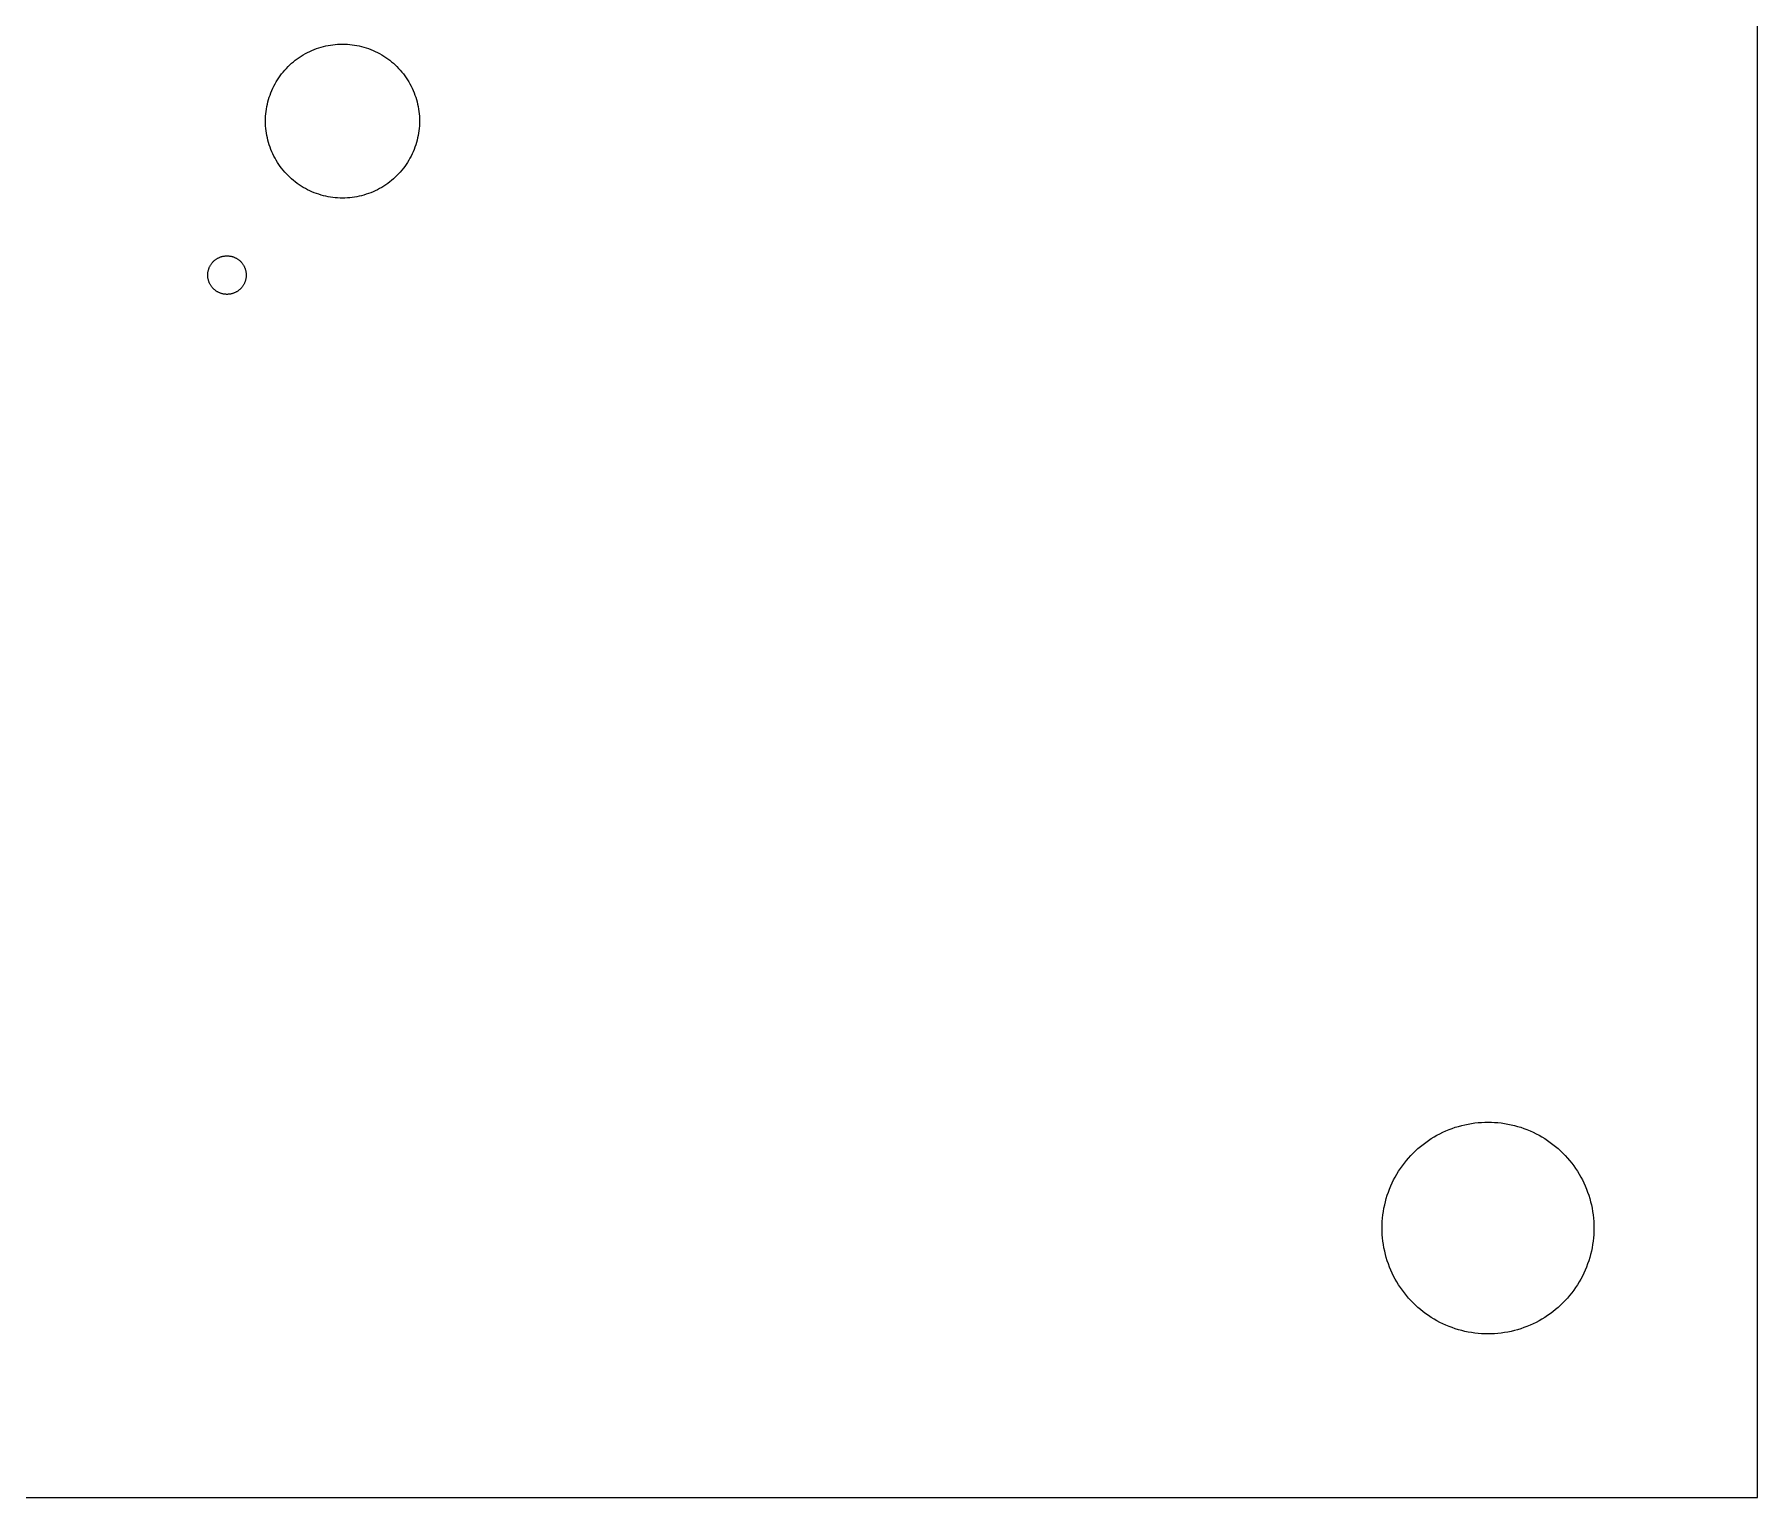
# Model space of a CAD drawing. Header units: metres. Extents: x 0 to 290, y 0 to 144.
# Drawn here: x 44.75 to 89.5, y 0 to 38 of the extents above; entities that cross this region are included whole.
import ezdxf

# ---------------------------------------------------------------- set-up
doc = ezdxf.new("R2010")
doc.units = ezdxf.units.M

msp = doc.modelspace()

# ---------------------------------------------------------------- linework, layer by layer
for p, q in [((89.5, 0), (89.5, 144)), ((51.9557, 37.5855), (52.0137, 37.6095)), ((52.0137, 37.6095), (52.0725, 37.6318)), ((52.0725, 37.6318), (52.132, 37.6521)), ((52.132, 37.6521), (52.192, 37.6706)), ((52.192, 37.6706), (52.2526, 37.6872)), ((52.2526, 37.6872), (52.3137, 37.7018)), ((52.3137, 37.7018), (52.3752, 37.7146)), ((52.3752, 37.7146), (52.4371, 37.7254)), ((52.4371, 37.7254), (52.4993, 37.7342)), ((52.4993, 37.7342), (52.5618, 37.7411)), ((52.5618, 37.7411), (52.6244, 37.746)), ((52.6244, 37.746), (52.6872, 37.749)), ((52.6872, 37.749), (52.75, 37.75)), ((52.75, 37.75), (52.8128, 37.749)), ((52.8128, 37.749), (52.8756, 37.746)), ((52.8756, 37.746), (52.9382, 37.7411)), ((52.9382, 37.7411), (53.0007, 37.7342)), ((53.0007, 37.7342), (53.0629, 37.7254)), ((53.0629, 37.7254), (53.1248, 37.7146)), ((53.1248, 37.7146), (53.1863, 37.7018)), ((53.1863, 37.7018), (53.2474, 37.6872)), ((53.2474, 37.6872), (53.308, 37.6706)), ((53.308, 37.6706), (53.368, 37.6521)), ((53.368, 37.6521), (53.4275, 37.6318)), ((53.4275, 37.6318), (53.4862, 37.6095)), ((53.4862, 37.6095), (53.5443, 37.5855)), ((51.2921, 37.1191), (51.3358, 37.1642)), ((51.3358, 37.1642), (51.3809, 37.2079)), ((51.3809, 37.2079), (51.4274, 37.2502)), ((51.4274, 37.2502), (51.4751, 37.291)), ((51.4751, 37.291), (51.5242, 37.3303)), ((51.5242, 37.3303), (51.5744, 37.368)), ((51.5744, 37.368), (51.6258, 37.4042)), ((51.6258, 37.4042), (51.6783, 37.4386)), ((51.6783, 37.4386), (51.7319, 37.4715)), ((51.7319, 37.4715), (51.7865, 37.5026)), ((51.7865, 37.5026), (51.842, 37.532)), ((51.842, 37.532), (51.8984, 37.5596)), ((51.8984, 37.5596), (51.9557, 37.5855)), ((53.5443, 37.5855), (53.6015, 37.5596)), ((53.6015, 37.5596), (53.658, 37.532)), ((53.658, 37.532), (53.7135, 37.5026)), ((53.7135, 37.5026), (53.7681, 37.4715)), ((53.7681, 37.4715), (53.8216, 37.4386)), ((53.8216, 37.4386), (53.8742, 37.4042)), ((53.8742, 37.4042), (53.9256, 37.368)), ((53.9256, 37.368), (53.9758, 37.3303)), ((53.9758, 37.3303), (54.0248, 37.291)), ((54.0248, 37.291), (54.0726, 37.2502)), ((54.0726, 37.2502), (54.1191, 37.2079)), ((54.1191, 37.2079), (54.1642, 37.1642)), ((54.1642, 37.1642), (54.2079, 37.1191)), ((50.968, 36.658), (50.9974, 36.7135)), ((50.9974, 36.7135), (51.0285, 36.7681)), ((51.0285, 36.7681), (51.0613, 36.8216)), ((51.0613, 36.8216), (51.0958, 36.8742)), ((51.0958, 36.8742), (51.132, 36.9256)), ((51.132, 36.9256), (51.1697, 36.9758)), ((51.1697, 36.9758), (51.209, 37.0248)), ((51.209, 37.0248), (51.2498, 37.0726)), ((51.2498, 37.0726), (51.2921, 37.1191)), ((54.2079, 37.1191), (54.2502, 37.0726)), ((54.2502, 37.0726), (54.291, 37.0248)), ((54.291, 37.0248), (54.3303, 36.9758)), ((54.3303, 36.9758), (54.368, 36.9256)), ((54.368, 36.9256), (54.4042, 36.8742)), ((54.4042, 36.8742), (54.4386, 36.8216)), ((54.4386, 36.8216), (54.4715, 36.7681)), ((54.4715, 36.7681), (54.5026, 36.7135)), ((54.5026, 36.7135), (54.532, 36.658)), ((50.8128, 36.2474), (50.8294, 36.308)), ((50.8294, 36.308), (50.8479, 36.368)), ((50.8479, 36.368), (50.8682, 36.4275)), ((50.8682, 36.4275), (50.8904, 36.4862)), ((50.8904, 36.4862), (50.9145, 36.5443)), ((50.9145, 36.5443), (50.9403, 36.6015)), ((50.9403, 36.6015), (50.968, 36.658)), ((54.532, 36.658), (54.5596, 36.6015)), ((54.5596, 36.6015), (54.5855, 36.5443)), ((54.5855, 36.5443), (54.6095, 36.4862)), ((54.6095, 36.4862), (54.6318, 36.4275)), ((54.6318, 36.4275), (54.6521, 36.368)), ((54.6521, 36.368), (54.6706, 36.308)), ((54.6706, 36.308), (54.6872, 36.2474)), ((50.75, 35.75), (50.751, 35.8128)), ((50.751, 35.8128), (50.7539, 35.8756)), ((50.7539, 35.8756), (50.7589, 35.9382)), ((50.7589, 35.9382), (50.7658, 36.0007)), ((50.7658, 36.0007), (50.7746, 36.0629)), ((50.7746, 36.0629), (50.7854, 36.1248)), ((50.7854, 36.1248), (50.7982, 36.1863)), ((50.7982, 36.1863), (50.8128, 36.2474)), ((54.6872, 36.2474), (54.7018, 36.1863)), ((54.7018, 36.1863), (54.7146, 36.1248)), ((54.7146, 36.1248), (54.7254, 36.0629)), ((54.7254, 36.0629), (54.7342, 36.0007)), ((54.7342, 36.0007), (54.7411, 35.9382)), ((54.7411, 35.9382), (54.746, 35.8756)), ((54.746, 35.8756), (54.749, 35.8128)), ((54.749, 35.8128), (54.75, 35.75)), ((50.751, 35.6872), (50.75, 35.75)), ((50.7539, 35.6244), (50.751, 35.6872)), ((50.7589, 35.5618), (50.7539, 35.6244)), ((50.7658, 35.4993), (50.7589, 35.5618)), ((50.7746, 35.4371), (50.7658, 35.4993)), ((50.7854, 35.3752), (50.7746, 35.4371)), ((50.7982, 35.3137), (50.7854, 35.3752)), ((54.7146, 35.3752), (54.7018, 35.3137)), ((54.7254, 35.4371), (54.7146, 35.3752)), ((54.7342, 35.4993), (54.7254, 35.4371)), ((54.7411, 35.5618), (54.7342, 35.4993)), ((54.746, 35.6244), (54.7411, 35.5618)), ((54.749, 35.6872), (54.746, 35.6244)), ((54.75, 35.75), (54.749, 35.6872)), ((50.8128, 35.2526), (50.7982, 35.3137)), ((50.8294, 35.192), (50.8128, 35.2526)), ((50.8479, 35.132), (50.8294, 35.192)), ((50.8682, 35.0725), (50.8479, 35.132)), ((50.8904, 35.0137), (50.8682, 35.0725)), ((50.9145, 34.9557), (50.8904, 35.0137)), ((50.9403, 34.8984), (50.9145, 34.9557)), ((54.5855, 34.9557), (54.5596, 34.8984)), ((54.6095, 35.0137), (54.5855, 34.9557)), ((54.6318, 35.0725), (54.6095, 35.0137)), ((54.6521, 35.132), (54.6318, 35.0725)), ((54.6706, 35.192), (54.6521, 35.132)), ((54.6872, 35.2526), (54.6706, 35.192)), ((54.7018, 35.3137), (54.6872, 35.2526)), ((50.968, 34.842), (50.9403, 34.8984)), ((50.9974, 34.7865), (50.968, 34.842)), ((51.0285, 34.7319), (50.9974, 34.7865)), ((51.0613, 34.6783), (51.0285, 34.7319)), ((51.0958, 34.6258), (51.0613, 34.6783)), ((51.132, 34.5744), (51.0958, 34.6258)), ((51.1697, 34.5242), (51.132, 34.5744)), ((51.209, 34.4751), (51.1697, 34.5242)), ((51.2498, 34.4274), (51.209, 34.4751)), ((54.291, 34.4751), (54.2502, 34.4274)), ((54.3303, 34.5242), (54.291, 34.4751)), ((54.368, 34.5744), (54.3303, 34.5242)), ((54.4042, 34.6258), (54.368, 34.5744)), ((54.4386, 34.6783), (54.4042, 34.6258)), ((54.4715, 34.7319), (54.4386, 34.6783)), ((54.5026, 34.7865), (54.4715, 34.7319)), ((54.532, 34.842), (54.5026, 34.7865)), ((54.5596, 34.8984), (54.532, 34.842)), ((51.2921, 34.3809), (51.2498, 34.4274)), ((51.3358, 34.3358), (51.2921, 34.3809)), ((51.3809, 34.2921), (51.3358, 34.3358)), ((51.4274, 34.2498), (51.3809, 34.2921)), ((51.4751, 34.209), (51.4274, 34.2498)), ((51.5242, 34.1697), (51.4751, 34.209)), ((51.5744, 34.132), (51.5242, 34.1697)), ((51.6258, 34.0958), (51.5744, 34.132)), ((51.6783, 34.0613), (51.6258, 34.0958)), ((51.7319, 34.0285), (51.6783, 34.0613)), ((51.7865, 33.9974), (51.7319, 34.0285)), ((53.7681, 34.0285), (53.7135, 33.9974)), ((53.8216, 34.0613), (53.7681, 34.0285)), ((53.8742, 34.0958), (53.8216, 34.0613)), ((53.9256, 34.132), (53.8742, 34.0958)), ((53.9758, 34.1697), (53.9256, 34.132)), ((54.0248, 34.209), (53.9758, 34.1697)), ((54.0726, 34.2498), (54.0248, 34.209)), ((54.1191, 34.2921), (54.0726, 34.2498)), ((54.1642, 34.3358), (54.1191, 34.2921)), ((54.2079, 34.3809), (54.1642, 34.3358)), ((54.2502, 34.4274), (54.2079, 34.3809)), ((51.842, 33.968), (51.7865, 33.9974)), ((51.8984, 33.9403), (51.842, 33.968)), ((51.9557, 33.9145), (51.8984, 33.9403)), ((52.0137, 33.8904), (51.9557, 33.9145)), ((52.0725, 33.8682), (52.0137, 33.8904)), ((52.132, 33.8479), (52.0725, 33.8682)), ((52.192, 33.8294), (52.132, 33.8479)), ((52.2526, 33.8128), (52.192, 33.8294)), ((52.3137, 33.7982), (52.2526, 33.8128)), ((52.3752, 33.7854), (52.3137, 33.7982)), ((52.4371, 33.7746), (52.3752, 33.7854)), ((52.4993, 33.7658), (52.4371, 33.7746)), ((52.5618, 33.7589), (52.4993, 33.7658)), ((52.6244, 33.7539), (52.5618, 33.7589)), ((52.6872, 33.751), (52.6244, 33.7539)), ((52.75, 33.75), (52.6872, 33.751)), ((52.8128, 33.751), (52.75, 33.75)), ((52.8756, 33.7539), (52.8128, 33.751)), ((52.9382, 33.7589), (52.8756, 33.7539)), ((53.0007, 33.7658), (52.9382, 33.7589)), ((53.0629, 33.7746), (53.0007, 33.7658)), ((53.1248, 33.7854), (53.0629, 33.7746)), ((53.1863, 33.7982), (53.1248, 33.7854)), ((53.2474, 33.8128), (53.1863, 33.7982)), ((53.308, 33.8294), (53.2474, 33.8128)), ((53.368, 33.8479), (53.308, 33.8294)), ((53.4275, 33.8682), (53.368, 33.8479)), ((53.4862, 33.8904), (53.4275, 33.8682)), ((53.5443, 33.9145), (53.4862, 33.8904)), ((53.6015, 33.9403), (53.5443, 33.9145)), ((53.658, 33.968), (53.6015, 33.9403)), ((53.7135, 33.9974), (53.658, 33.968)), ((49.5659, 32.2149), (49.5806, 32.2204)), ((49.5806, 32.2204), (49.5955, 32.2255)), ((49.5955, 32.2255), (49.6105, 32.2301)), ((49.6105, 32.2301), (49.6256, 32.2343)), ((49.6256, 32.2343), (49.6409, 32.2379)), ((49.6409, 32.2379), (49.6563, 32.2411)), ((49.6563, 32.2411), (49.6718, 32.2438)), ((49.6718, 32.2438), (49.6873, 32.246)), ((49.6873, 32.246), (49.7029, 32.2478)), ((49.7029, 32.2478), (49.7186, 32.249)), ((49.7186, 32.249), (49.7343, 32.2497)), ((49.7343, 32.2497), (49.75, 32.25)), ((49.75, 32.25), (49.7657, 32.2497)), ((49.7657, 32.2497), (49.7814, 32.249)), ((49.7814, 32.249), (49.797, 32.2478)), ((49.797, 32.2478), (49.8127, 32.246)), ((49.8127, 32.246), (49.8282, 32.2438)), ((49.8282, 32.2438), (49.8437, 32.2411)), ((49.8437, 32.2411), (49.8591, 32.2379)), ((49.8591, 32.2379), (49.8743, 32.2343)), ((49.8743, 32.2343), (49.8895, 32.2301)), ((49.8895, 32.2301), (49.9045, 32.2255)), ((49.9045, 32.2255), (49.9194, 32.2204)), ((49.9194, 32.2204), (49.9341, 32.2149)), ((49.2502, 31.7657), (49.251, 31.7814)), ((49.251, 31.7814), (49.2522, 31.797)), ((49.2522, 31.797), (49.2539, 31.8127)), ((49.2539, 31.8127), (49.2561, 31.8282)), ((49.2561, 31.8282), (49.2589, 31.8437)), ((49.2589, 31.8437), (49.262, 31.8591)), ((49.262, 31.8591), (49.2657, 31.8743)), ((49.2657, 31.8743), (49.2699, 31.8895)), ((49.2699, 31.8895), (49.2745, 31.9045)), ((49.2745, 31.9045), (49.2796, 31.9194)), ((49.2796, 31.9194), (49.2851, 31.9341)), ((49.2851, 31.9341), (49.2911, 31.9486)), ((49.2911, 31.9486), (49.2976, 31.9629)), ((49.2976, 31.9629), (49.3045, 31.977)), ((49.3045, 31.977), (49.3118, 31.9909)), ((49.3118, 31.9909), (49.3196, 32.0045)), ((49.3196, 32.0045), (49.3278, 32.0179)), ((49.3278, 32.0179), (49.3365, 32.031)), ((49.3365, 32.031), (49.3455, 32.0439)), ((49.3455, 32.0439), (49.3549, 32.0564)), ((49.3549, 32.0564), (49.3647, 32.0687)), ((49.3647, 32.0687), (49.3749, 32.0806)), ((49.3749, 32.0806), (49.3855, 32.0923)), ((49.3855, 32.0923), (49.3964, 32.1035)), ((49.3964, 32.1035), (49.4077, 32.1145)), ((49.4077, 32.1145), (49.4193, 32.125)), ((49.4193, 32.125), (49.4313, 32.1353)), ((49.4313, 32.1353), (49.4435, 32.1451)), ((49.4435, 32.1451), (49.4561, 32.1545)), ((49.4561, 32.1545), (49.4689, 32.1635)), ((49.4689, 32.1635), (49.4821, 32.1721)), ((49.4821, 32.1721), (49.4955, 32.1804)), ((49.4955, 32.1804), (49.5091, 32.1881)), ((49.5091, 32.1881), (49.523, 32.1955)), ((49.523, 32.1955), (49.5371, 32.2024)), ((49.5371, 32.2024), (49.5514, 32.2089)), ((49.5514, 32.2089), (49.5659, 32.2149)), ((49.9341, 32.2149), (49.9486, 32.2089)), ((49.9486, 32.2089), (49.9629, 32.2024)), ((49.9629, 32.2024), (49.977, 32.1955)), ((49.977, 32.1955), (49.9909, 32.1881)), ((49.9909, 32.1881), (50.0045, 32.1804)), ((50.0045, 32.1804), (50.0179, 32.1721)), ((50.0179, 32.1721), (50.031, 32.1635)), ((50.031, 32.1635), (50.0439, 32.1545)), ((50.0439, 32.1545), (50.0564, 32.1451)), ((50.0564, 32.1451), (50.0687, 32.1353)), ((50.0687, 32.1353), (50.0806, 32.125)), ((50.0806, 32.125), (50.0923, 32.1145)), ((50.0923, 32.1145), (50.1035, 32.1035)), ((50.1035, 32.1035), (50.1145, 32.0923)), ((50.1145, 32.0923), (50.125, 32.0806)), ((50.125, 32.0806), (50.1353, 32.0687)), ((50.1353, 32.0687), (50.1451, 32.0564)), ((50.1451, 32.0564), (50.1545, 32.0439)), ((50.1545, 32.0439), (50.1635, 32.031)), ((50.1635, 32.031), (50.1721, 32.0179)), ((50.1721, 32.0179), (50.1804, 32.0045)), ((50.1804, 32.0045), (50.1881, 31.9909)), ((50.1881, 31.9909), (50.1955, 31.977)), ((50.1955, 31.977), (50.2024, 31.9629)), ((50.2024, 31.9629), (50.2089, 31.9486)), ((50.2089, 31.9486), (50.2149, 31.9341)), ((50.2149, 31.9341), (50.2204, 31.9194)), ((50.2204, 31.9194), (50.2255, 31.9045)), ((50.2255, 31.9045), (50.2301, 31.8895)), ((50.2301, 31.8895), (50.2343, 31.8743)), ((50.2343, 31.8743), (50.2379, 31.8591)), ((50.2379, 31.8591), (50.2411, 31.8437)), ((50.2411, 31.8437), (50.2438, 31.8282)), ((50.2438, 31.8282), (50.246, 31.8127)), ((50.246, 31.8127), (50.2478, 31.797)), ((50.2478, 31.797), (50.249, 31.7814)), ((50.249, 31.7814), (50.2497, 31.7657)), ((49.25, 31.75), (49.2502, 31.7657)), ((49.2502, 31.7343), (49.25, 31.75)), ((49.251, 31.7186), (49.2502, 31.7343)), ((49.2522, 31.7029), (49.251, 31.7186)), ((49.2539, 31.6873), (49.2522, 31.7029)), ((49.2561, 31.6718), (49.2539, 31.6873)), ((49.2589, 31.6563), (49.2561, 31.6718)), ((49.262, 31.6409), (49.2589, 31.6563)), ((49.2657, 31.6256), (49.262, 31.6409)), ((49.2699, 31.6105), (49.2657, 31.6256)), ((49.2745, 31.5955), (49.2699, 31.6105)), ((49.2796, 31.5806), (49.2745, 31.5955)), ((49.2851, 31.5659), (49.2796, 31.5806)), ((49.2911, 31.5514), (49.2851, 31.5659)), ((49.2976, 31.5371), (49.2911, 31.5514)), ((49.3045, 31.523), (49.2976, 31.5371)), ((49.3118, 31.5091), (49.3045, 31.523)), ((49.3196, 31.4955), (49.3118, 31.5091)), ((49.3278, 31.4821), (49.3196, 31.4955)), ((49.3365, 31.4689), (49.3278, 31.4821)), ((49.3455, 31.4561), (49.3365, 31.4689)), ((49.3549, 31.4435), (49.3455, 31.4561)), ((49.3647, 31.4313), (49.3549, 31.4435)), ((49.3749, 31.4193), (49.3647, 31.4313)), ((49.3855, 31.4077), (49.3749, 31.4193)), ((49.3964, 31.3964), (49.3855, 31.4077)), ((49.4077, 31.3855), (49.3964, 31.3964)), ((49.4193, 31.3749), (49.4077, 31.3855)), ((49.4313, 31.3647), (49.4193, 31.3749)), ((49.4435, 31.3549), (49.4313, 31.3647)), ((49.4561, 31.3455), (49.4435, 31.3549)), ((49.4689, 31.3365), (49.4561, 31.3455)), ((49.4821, 31.3278), (49.4689, 31.3365)), ((49.4955, 31.3196), (49.4821, 31.3278)), ((50.0179, 31.3278), (50.0045, 31.3196)), ((50.031, 31.3365), (50.0179, 31.3278)), ((50.0439, 31.3455), (50.031, 31.3365)), ((50.0564, 31.3549), (50.0439, 31.3455)), ((50.0687, 31.3647), (50.0564, 31.3549)), ((50.0806, 31.3749), (50.0687, 31.3647)), ((50.0923, 31.3855), (50.0806, 31.3749)), ((50.1035, 31.3964), (50.0923, 31.3855)), ((50.1145, 31.4077), (50.1035, 31.3964)), ((50.125, 31.4193), (50.1145, 31.4077)), ((50.1353, 31.4313), (50.125, 31.4193)), ((50.1451, 31.4435), (50.1353, 31.4313)), ((50.1545, 31.4561), (50.1451, 31.4435)), ((50.1635, 31.4689), (50.1545, 31.4561)), ((50.1721, 31.4821), (50.1635, 31.4689)), ((50.1804, 31.4955), (50.1721, 31.4821)), ((50.1881, 31.5091), (50.1804, 31.4955)), ((50.1955, 31.523), (50.1881, 31.5091)), ((50.2024, 31.5371), (50.1955, 31.523)), ((50.2089, 31.5514), (50.2024, 31.5371)), ((50.2149, 31.5659), (50.2089, 31.5514)), ((50.2204, 31.5806), (50.2149, 31.5659)), ((50.2255, 31.5955), (50.2204, 31.5806)), ((50.2301, 31.6105), (50.2255, 31.5955)), ((50.2343, 31.6256), (50.2301, 31.6105)), ((50.2379, 31.6409), (50.2343, 31.6256)), ((50.2411, 31.6563), (50.2379, 31.6409)), ((50.2438, 31.6718), (50.2411, 31.6563)), ((50.246, 31.6873), (50.2438, 31.6718)), ((50.2478, 31.7029), (50.246, 31.6873)), ((50.249, 31.7186), (50.2478, 31.7029)), ((50.2497, 31.7343), (50.249, 31.7186)), ((50.2497, 31.7657), (50.25, 31.75)), ((50.25, 31.75), (50.2497, 31.7343)), ((49.5091, 31.3118), (49.4955, 31.3196)), ((49.523, 31.3045), (49.5091, 31.3118)), ((49.5371, 31.2976), (49.523, 31.3045)), ((49.5514, 31.2911), (49.5371, 31.2976)), ((49.5659, 31.2851), (49.5514, 31.2911)), ((49.5806, 31.2796), (49.5659, 31.2851)), ((49.5955, 31.2745), (49.5806, 31.2796)), ((49.6105, 31.2699), (49.5955, 31.2745)), ((49.6256, 31.2657), (49.6105, 31.2699)), ((49.6409, 31.262), (49.6256, 31.2657)), ((49.6563, 31.2589), (49.6409, 31.262)), ((49.6718, 31.2561), (49.6563, 31.2589)), ((49.6873, 31.2539), (49.6718, 31.2561)), ((49.7029, 31.2522), (49.6873, 31.2539)), ((49.7186, 31.251), (49.7029, 31.2522)), ((49.7343, 31.2502), (49.7186, 31.251)), ((49.75, 31.25), (49.7343, 31.2502)), ((49.7657, 31.2502), (49.75, 31.25)), ((49.7814, 31.251), (49.7657, 31.2502)), ((49.797, 31.2522), (49.7814, 31.251)), ((49.8127, 31.2539), (49.797, 31.2522)), ((49.8282, 31.2561), (49.8127, 31.2539)), ((49.8437, 31.2589), (49.8282, 31.2561)), ((49.8591, 31.262), (49.8437, 31.2589)), ((49.8743, 31.2657), (49.8591, 31.262)), ((49.8895, 31.2699), (49.8743, 31.2657)), ((49.9045, 31.2745), (49.8895, 31.2699)), ((49.9194, 31.2796), (49.9045, 31.2745)), ((49.9341, 31.2851), (49.9194, 31.2796)), ((49.9486, 31.2911), (49.9341, 31.2851)), ((49.9629, 31.2976), (49.9486, 31.2911)), ((49.977, 31.3045), (49.9629, 31.2976)), ((49.9909, 31.3118), (49.977, 31.3045)), ((50.0045, 31.3196), (49.9909, 31.3118)), ((81.1001, 9.36703), (81.1752, 9.40984)), ((81.1752, 9.40984), (81.2515, 9.45026)), ((81.2515, 9.45026), (81.3291, 9.48827)), ((81.3291, 9.48827), (81.4078, 9.52382)), ((81.4078, 9.52382), (81.4877, 9.55688)), ((81.4877, 9.55688), (81.5685, 9.58742)), ((81.5685, 9.58742), (81.6502, 9.6154)), ((81.6502, 9.6154), (81.7328, 9.64079)), ((81.7328, 9.64079), (81.8161, 9.66359)), ((81.8161, 9.66359), (81.9001, 9.68376)), ((81.9001, 9.68376), (81.9847, 9.70128)), ((81.9847, 9.70128), (82.0698, 9.71614)), ((82.0698, 9.71614), (82.1553, 9.7283)), ((82.1553, 9.7283), (82.2412, 9.73779)), ((82.2412, 9.73779), (82.3273, 9.74457)), ((82.3273, 9.74457), (82.4136, 9.74864)), ((82.4136, 9.74864), (82.5, 9.75)), ((82.5, 9.75), (82.5864, 9.74864)), ((82.5864, 9.74864), (82.6727, 9.74457)), ((82.6727, 9.74457), (82.7588, 9.73779)), ((82.7588, 9.73779), (82.8447, 9.7283)), ((82.8447, 9.7283), (82.9302, 9.71614)), ((82.9302, 9.71614), (83.0153, 9.70128)), ((83.0153, 9.70128), (83.0999, 9.68376)), ((83.0999, 9.68376), (83.1839, 9.66359)), ((83.1839, 9.66359), (83.2672, 9.64079)), ((83.2672, 9.64079), (83.3498, 9.6154)), ((83.3498, 9.6154), (83.4315, 9.58742)), ((83.4315, 9.58742), (83.5123, 9.55688)), ((83.5123, 9.55688), (83.5921, 9.52382)), ((83.5921, 9.52382), (83.6709, 9.48827)), ((83.6709, 9.48827), (83.7485, 9.45026)), ((83.7485, 9.45026), (83.8248, 9.40984)), ((83.8248, 9.40984), (83.8999, 9.36703)), ((80.5555, 8.94453), (80.6175, 9.00465)), ((80.6175, 9.00465), (80.6814, 9.06281)), ((80.6814, 9.06281), (80.7471, 9.1189)), ((80.7471, 9.1189), (80.8145, 9.17291)), ((80.8145, 9.17291), (80.8836, 9.22479)), ((80.8836, 9.22479), (80.9543, 9.27446)), ((80.9543, 9.27446), (81.0265, 9.3219)), ((81.0265, 9.3219), (81.1001, 9.36703)), ((83.8999, 9.36703), (83.9735, 9.3219)), ((83.9735, 9.3219), (84.0457, 9.27446)), ((84.0457, 9.27446), (84.1164, 9.22479)), ((84.1164, 9.22479), (84.1855, 9.17291)), ((84.1855, 9.17291), (84.2529, 9.1189)), ((84.2529, 9.1189), (84.3186, 9.06281)), ((84.3186, 9.06281), (84.3825, 9.00465)), ((84.3825, 9.00465), (84.4445, 8.94453)), ((80.1781, 8.47351), (80.2255, 8.54572)), ((80.2255, 8.54572), (80.2752, 8.61641)), ((80.2752, 8.61641), (80.3271, 8.68549)), ((80.3271, 8.68549), (80.3811, 8.75291)), ((80.3811, 8.75291), (80.4372, 8.8186)), ((80.4372, 8.8186), (80.4953, 8.88249)), ((80.4953, 8.88249), (80.5555, 8.94453)), ((84.4445, 8.94453), (84.5047, 8.88249)), ((84.5047, 8.88249), (84.5628, 8.8186)), ((84.5628, 8.8186), (84.6189, 8.75291)), ((84.6189, 8.75291), (84.6729, 8.68549)), ((84.6729, 8.68549), (84.7248, 8.61641)), ((84.7248, 8.61641), (84.7745, 8.54572)), ((84.7745, 8.54572), (84.8219, 8.47351)), ((79.9431, 8.01233), (79.9762, 8.09215)), ((79.9762, 8.09215), (80.0117, 8.17088)), ((80.0117, 8.17088), (80.0497, 8.24846)), ((80.0497, 8.24846), (80.0901, 8.32481)), ((80.0901, 8.32481), (80.1329, 8.39986)), ((80.1329, 8.39986), (80.1781, 8.47351)), ((84.8219, 8.47351), (84.867, 8.39986)), ((84.867, 8.39986), (84.9098, 8.32481)), ((84.9098, 8.32481), (84.9503, 8.24846)), ((84.9503, 8.24846), (84.9883, 8.17088)), ((84.9883, 8.17088), (85.0238, 8.09215)), ((85.0238, 8.09215), (85.0569, 8.01233)), ((79.8162, 7.59988), (79.8364, 7.68388)), ((79.8364, 7.68388), (79.8592, 7.76721)), ((79.8592, 7.76721), (79.8846, 7.84979)), ((79.8846, 7.84979), (79.9126, 7.93152)), ((79.9126, 7.93152), (79.9431, 8.01233)), ((85.0569, 8.01233), (85.0874, 7.93152)), ((85.0874, 7.93152), (85.1154, 7.84979)), ((85.1154, 7.84979), (85.1408, 7.76721)), ((85.1408, 7.76721), (85.1636, 7.68388)), ((85.1636, 7.68388), (85.1838, 7.59988)), ((79.7513, 7.08636), (79.7554, 7.17267)), ((79.7554, 7.17267), (79.7622, 7.25879)), ((79.7622, 7.25879), (79.7717, 7.34467)), ((79.7717, 7.34467), (79.7838, 7.43019)), ((79.7838, 7.43019), (79.7987, 7.51529)), ((79.7987, 7.51529), (79.8162, 7.59988)), ((85.1838, 7.59988), (85.2013, 7.51529)), ((85.2013, 7.51529), (85.2161, 7.43019)), ((85.2161, 7.43019), (85.2283, 7.34467)), ((85.2283, 7.34467), (85.2378, 7.25879)), ((85.2378, 7.25879), (85.2446, 7.17267)), ((85.2446, 7.17267), (85.2486, 7.08636)), ((79.75, 7), (79.7513, 7.08636)), ((79.7513, 6.91362), (79.75, 7)), ((79.7554, 6.82732), (79.7513, 6.91362)), ((79.7622, 6.7412), (79.7554, 6.82732)), ((79.7717, 6.65532), (79.7622, 6.7412)), ((85.2378, 6.7412), (85.2283, 6.65532)), ((85.2446, 6.82732), (85.2378, 6.7412)), ((85.2486, 6.91362), (85.2446, 6.82732)), ((85.2486, 7.08636), (85.25, 7)), ((85.25, 7), (85.2486, 6.91362)), ((79.7838, 6.56979), (79.7717, 6.65532)), ((79.7987, 6.4847), (79.7838, 6.56979)), ((79.8162, 6.4001), (79.7987, 6.4847)), ((79.8364, 6.3161), (79.8162, 6.4001)), ((79.8592, 6.23277), (79.8364, 6.3161)), ((85.1636, 6.3161), (85.1408, 6.23277)), ((85.1838, 6.4001), (85.1636, 6.3161)), ((85.2013, 6.4847), (85.1838, 6.4001)), ((85.2161, 6.56979), (85.2013, 6.4847)), ((85.2283, 6.65532), (85.2161, 6.56979)), ((79.8846, 6.15019), (79.8592, 6.23277)), ((79.9126, 6.06847), (79.8846, 6.15019)), ((79.9431, 5.98766), (79.9126, 6.06847)), ((79.9762, 5.90784), (79.9431, 5.98766)), ((80.0117, 5.8291), (79.9762, 5.90784)), ((80.0497, 5.75153), (80.0117, 5.8291)), ((84.9883, 5.8291), (84.9503, 5.75153)), ((85.0238, 5.90784), (84.9883, 5.8291)), ((85.0569, 5.98766), (85.0238, 5.90784)), ((85.0874, 6.06847), (85.0569, 5.98766)), ((85.1154, 6.15019), (85.0874, 6.06847)), ((85.1408, 6.23277), (85.1154, 6.15019)), ((80.0901, 5.67517), (80.0497, 5.75153)), ((80.1329, 5.60013), (80.0901, 5.67517)), ((80.1781, 5.52647), (80.1329, 5.60013)), ((80.2255, 5.45427), (80.1781, 5.52647)), ((80.2752, 5.38358), (80.2255, 5.45427)), ((80.3271, 5.3145), (80.2752, 5.38358)), ((84.7248, 5.38358), (84.6729, 5.3145)), ((84.7745, 5.45427), (84.7248, 5.38358)), ((84.8219, 5.52647), (84.7745, 5.45427)), ((84.867, 5.60013), (84.8219, 5.52647)), ((84.9098, 5.67517), (84.867, 5.60013)), ((84.9503, 5.75153), (84.9098, 5.67517)), ((80.3811, 5.24707), (80.3271, 5.3145)), ((80.4372, 5.18138), (80.3811, 5.24707)), ((80.4953, 5.11749), (80.4372, 5.18138)), ((80.5555, 5.05545), (80.4953, 5.11749)), ((80.6175, 4.99533), (80.5555, 5.05545)), ((80.6814, 4.93718), (80.6175, 4.99533)), ((80.7471, 4.88109), (80.6814, 4.93718)), ((84.3186, 4.93718), (84.2529, 4.88109)), ((84.3825, 4.99533), (84.3186, 4.93718)), ((84.4445, 5.05545), (84.3825, 4.99533)), ((84.5047, 5.11749), (84.4445, 5.05545)), ((84.5628, 5.18138), (84.5047, 5.11749)), ((84.6189, 5.24707), (84.5628, 5.18138)), ((84.6729, 5.3145), (84.6189, 5.24707)), ((80.8145, 4.82707), (80.7471, 4.88109)), ((80.8836, 4.77519), (80.8145, 4.82707)), ((80.9543, 4.72552), (80.8836, 4.77519)), ((81.0265, 4.67809), (80.9543, 4.72552)), ((81.1001, 4.63295), (81.0265, 4.67809)), ((81.1752, 4.59015), (81.1001, 4.63295)), ((81.2515, 4.54973), (81.1752, 4.59015)), ((81.3291, 4.51172), (81.2515, 4.54973)), ((81.4078, 4.47617), (81.3291, 4.51172)), ((81.4877, 4.4431), (81.4078, 4.47617)), ((83.5921, 4.47617), (83.5123, 4.4431)), ((83.6709, 4.51172), (83.5921, 4.47617)), ((83.7485, 4.54973), (83.6709, 4.51172)), ((83.8248, 4.59015), (83.7485, 4.54973)), ((83.8999, 4.63295), (83.8248, 4.59015)), ((83.9735, 4.67809), (83.8999, 4.63295)), ((84.0457, 4.72552), (83.9735, 4.67809)), ((84.1164, 4.77519), (84.0457, 4.72552)), ((84.1855, 4.82707), (84.1164, 4.77519)), ((84.2529, 4.88109), (84.1855, 4.82707)), ((81.5685, 4.41257), (81.4877, 4.4431)), ((81.6502, 4.38458), (81.5685, 4.41257)), ((81.7328, 4.35919), (81.6502, 4.38458)), ((81.8161, 4.3364), (81.7328, 4.35919)), ((81.9001, 4.31622), (81.8161, 4.3364)), ((81.9847, 4.29871), (81.9001, 4.31622)), ((82.0698, 4.28384), (81.9847, 4.29871)), ((82.1553, 4.27168), (82.0698, 4.28384)), ((82.2412, 4.26219), (82.1553, 4.27168)), ((82.3273, 4.25542), (82.2412, 4.26219)), ((82.4136, 4.25134), (82.3273, 4.25542)), ((82.5, 4.25), (82.4136, 4.25134)), ((82.5864, 4.25134), (82.5, 4.25)), ((82.6727, 4.25542), (82.5864, 4.25134)), ((82.7588, 4.26219), (82.6727, 4.25542)), ((82.8447, 4.27168), (82.7588, 4.26219)), ((82.9302, 4.28384), (82.8447, 4.27168)), ((83.0153, 4.29871), (82.9302, 4.28384)), ((83.0999, 4.31622), (83.0153, 4.29871)), ((83.1839, 4.3364), (83.0999, 4.31622)), ((83.2672, 4.35919), (83.1839, 4.3364)), ((83.3498, 4.38458), (83.2672, 4.35919)), ((83.4315, 4.41257), (83.3498, 4.38458)), ((83.5123, 4.4431), (83.4315, 4.41257)), ((0, 0), (89.5, 0))]:
    msp.add_line(p, q)

doc.saveas('drawing.dxf')
